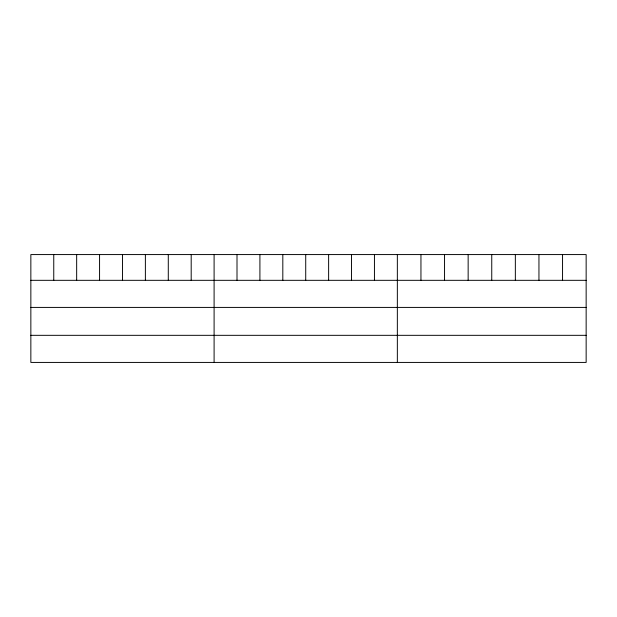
<?xml version="1.0" encoding="UTF-8"?>
<svg xmlns="http://www.w3.org/2000/svg" width="617" height="617" viewBox="0 0 617 617"><rect width="100%" height="100%" fill="white"/><g stroke="black" fill="none" stroke-linecap="round" stroke-linejoin="round"><path stroke-width="0.93" d="M586.15 280.319L586.15 362.426L30.85 362.426L30.85 254.574L586.15 254.574L586.15 280.319L30.85 280.319M30.85 307.413L586.15 307.413M30.85 335.324L586.15 335.324M562.55 254.574L562.55 280.319M538.949 254.574L538.949 280.319M515.349 254.574L515.349 280.319M491.749 254.574L491.749 280.319M468.149 254.574L468.149 280.319M444.548 254.574L444.548 280.319M420.948 254.574L420.948 280.319M397.348 254.574L397.348 362.426M374.442 254.574L374.442 280.319M351.536 254.574L351.536 280.319M328.63 254.574L328.63 280.319M305.724 254.574L305.724 280.319M282.817 254.574L282.817 280.319M259.911 254.574L259.911 280.319M237.005 254.574L237.005 280.319M214.099 254.574L214.099 362.426M191.193 254.574L191.193 280.319M168.287 254.574L168.287 280.319M145.381 254.574L145.381 280.319M122.475 254.574L122.475 280.319M99.568 254.574L99.568 280.319M76.662 254.574L76.662 280.319M53.756 254.574L53.756 280.319"/></g></svg>
